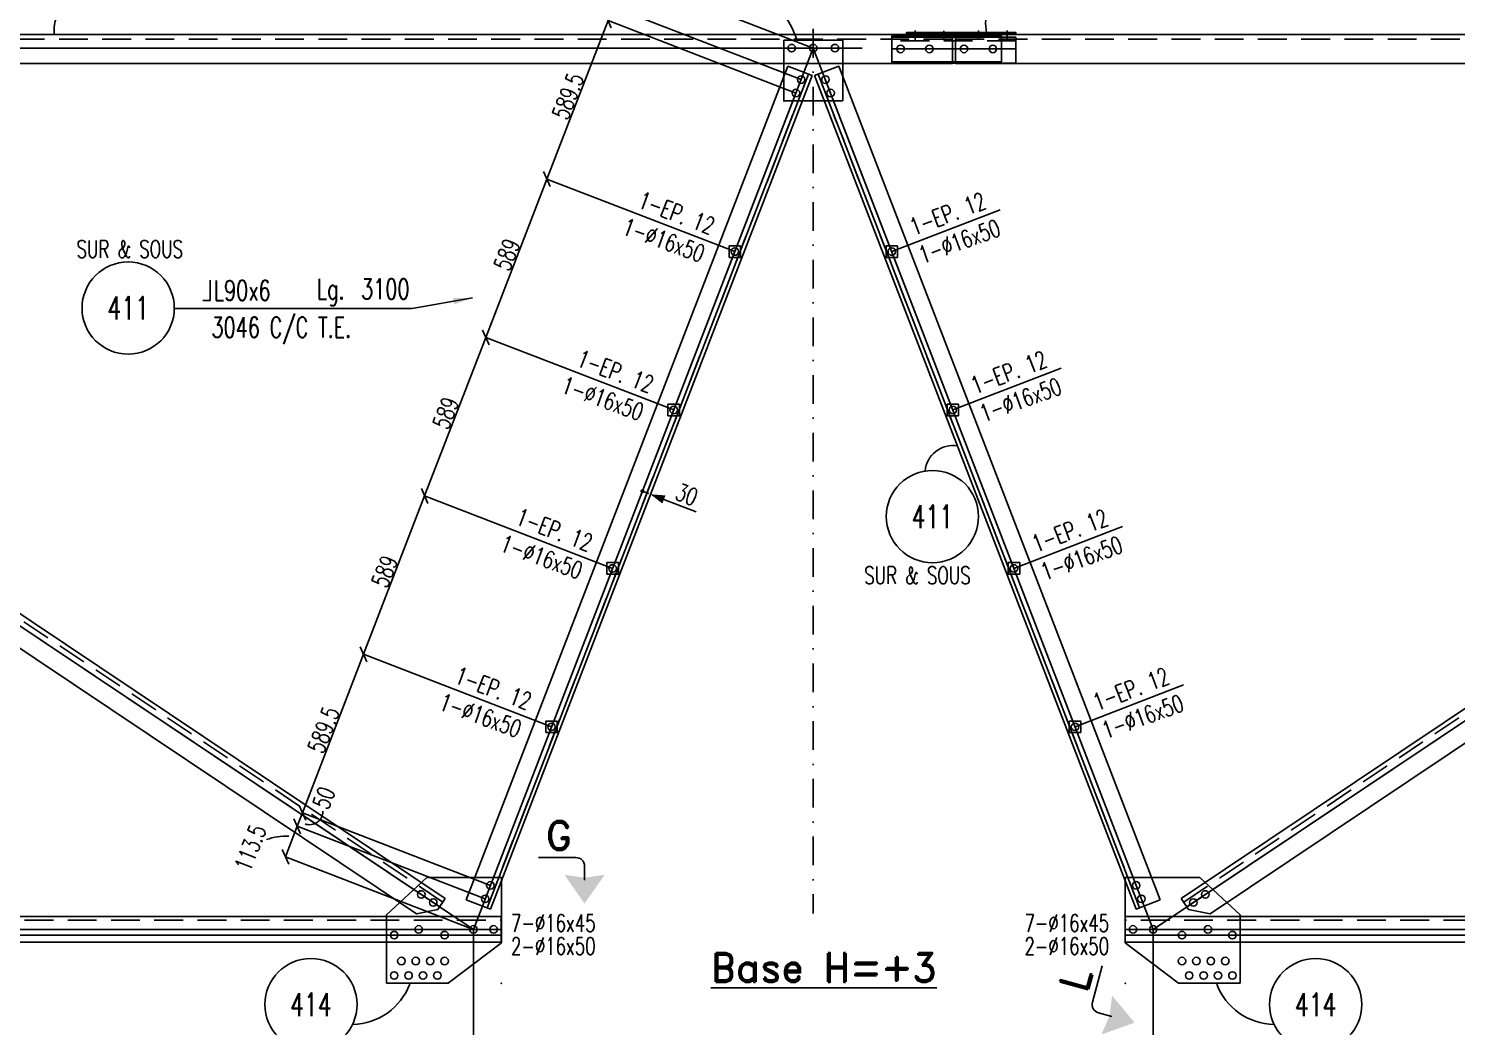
# Model space of a CAD drawing. Extents: x 533388 to 549608, y -33951 to -22449.
# Drawn here: x 537888 to 542842, y -30111 to -26649 of the extents above; entities that cross this region are included whole.
import ezdxf
from ezdxf.enums import TextEntityAlignment as Align

# ---------------------------------------------------------------- set-up
doc = ezdxf.new("R2010")
doc.units = 0
doc.header["$LTSCALE"] = 200
doc.header["$MEASUREMENT"] = 0
doc.linetypes.add('DASHDOT', pattern=[1, 0.5, -0.25, 0, -0.25])
doc.linetypes.add('DASHED', pattern=[0.75, 0.5, -0.25])
doc.layers.get('0').update_dxf_attribs({"linetype": 'CONTINUOUS'})
for name, color, linetype in [('ASSI', 6, 'CONTINUOUS'), ('BOLLINI_1', 7, 'CONTINUOUS'), ('FORI', 2, 'CONTINUOUS'), ('LINEA_ANG', 2, 'CONTINUOUS'), ('LINEE_PIASTRA', 2, 'CONTINUOUS'), ('LINEE_PIASTRE', 2, 'CONTINUOUS'), ('LM', 7, 'CONTINUOUS'), ('LS', 7, 'CONTINUOUS'), ('LSP', 3, 'CONTINUOUS'), ('MZ', 6, 'DASHDOT'), ('PIASTRE', 5, 'CONTINUOUS'), ('QT_MAL', 7, 'CONTINUOUS'), ('QT_MPR', 7, 'CONTINUOUS'), ('TESTI_A_P', 7, 'CONTINUOUS'), ('TRAT-Y', 7, 'DASHED')]:
    doc.layers.add(name, color=color, linetype=linetype)
doc.styles.add('QUOTE', font='ROMANS8.SHX', dxfattribs={"width": 0.7})
doc.styles.add('RD', font='ROMAND8.SHX', dxfattribs={"width": 0.7})
doc.styles.add('RQL', font='ROMANS8.SHX', dxfattribs={"width": 0.7})
doc.styles.add('RS', font='ROMANS8.shx', dxfattribs={"width": 0.7})
doc.styles.get("Standard").update_dxf_attribs({"font": 'ROMANS8.SHX', "width": 0.7})
doc.dimstyles.new('FRECCE1', dxfattribs={"dimtxt": 60, "dimasz": 6.66, "dimexe": 0, "dimexo": 0, "dimgap": 1, "dimtad": 1, "dimzin": 0, "dimdsep": 46, "dimtxsty": 'RS', "dimblk1": 'QUOTP', "dimblk2": 'QUOTF', "dimsah": 1, "dimcen": 0, "dimclrd": 2, "dimclre": 2, "dimclrt": 7, "dimadec": 0, "dimazin": 0, "dimtfac": 1, "dimtix": 1, "dimtmove": 2, "dimatfit": 3, "dimldrblk": 'QUOTP', "dimfxl": 1, "dimtolj": 1, "dimtzin": 0, "dimarcsym": 0})
doc.dimstyles.new('TRATTO', dxfattribs={"dimscale": 0, "dimtxt": 60, "dimasz": 40, "dimexe": 0, "dimexo": 0, "dimgap": 5, "dimtad": 1, "dimrnd": 0.5, "dimdsep": 46, "dimtxsty": 'RS', "dimblk1": 'OBLIQUE', "dimblk2": 'OBLIQUE', "dimsah": 1, "dimcen": 0.09, "dimclrd": 2, "dimclre": 2, "dimclrt": 7, "dimadec": 0, "dimazin": 0, "dimtfac": 1, "dimtix": 1, "dimtmove": 2, "dimatfit": 3, "dimfxl": 1, "dimtolj": 1, "dimtzin": 0, "dimarcsym": 0})

# ---------------------------------------------------------------- blocks, each defined once
blk = doc.blocks.new('MRKR_98')
blk.add_point((0, 0))
at = {"color": 7, "style": 'QUOTE', "width": 0.5, "flags": 1}
for tag, p in [('AUX2', (3.71, 4.93)), ('NFORI', (3.72, 5.3)), ('TI', (3.73, 6.83)), ('DI_S', (3.73, 6.42)), ('D_S', (3.73, 6.02)), ('E_S', (3.73, 5.68)), ('AUX1', (3.73, 4.19)), ('FAM', (3.73, 4.55)), ('COMMESSA', (3.73, 3.85)), ('MD', (3.73, 3.51)), ('MP', (3.73, 3.16)), ('LARGHEZZA', (3.73, 2.82)), ('SPESSORE', (3.73, 2.48)), ('NP', (3.73, 2.14)), ('SV', (3.73, 1.79)), ('PESO', (3.73, 1.45)), ('QUA', (3.73, 1.11)), ('LUN', (3.73, 0.76)), ('PROF', (3.73, 0.42)), ('POS', (3.73, 0.08))]:
    blk.add_attdef(tag, p, '', height=0.2, dxfattribs=at)
at = {"color": 7, "flags": 1}
for tag, p in [('LAV1', (5.26, 6.88)), ('LAV2', (5.26, 6.55)), ('LAV3', (5.26, 6.21)), ('LAV4', (5.26, 5.88)), ('LAV5', (5.26, 5.55)), ('LAV6', (5.26, 5.21)), ('LAV7', (5.26, 4.88)), ('LAV8', (5.26, 4.55)), ('LAV9', (5.26, 4.21)), ('LAV10', (5.26, 3.88))]:
    blk.add_attdef(tag, p, '', height=0.2, dxfattribs=at)
blk = doc.blocks.new('ASSE98')
blk.add_line((0, 0), (1, 0))
at = {"color": 7, "style": 'QUOTE', "width": 0.5, "flags": 1}
for tag, p in [('TI', (1.38308, 6.82731)), ('DI_S', (1.38308, 6.42178)), ('D_S', (1.38308, 6.02092)), ('E_S', (1.38308, 5.68065)), ('NFORI', (1.36454, 5.29792)), ('ALAR', (1.36349, 4.93246)), ('FAM', (1.3775, 4.54645)), ('ALA', (1.38308, 4.19257)), ('DISP2', (1.38308, 3.84971)), ('DISP1', (1.38308, 3.50686)), ('PINZAF', (1.38308, 3.164)), ('PINZAI', (1.38308, 2.82114)), ('TRP', (1.38308, 2.47829)), ('NP', (1.38308, 2.13543)), ('SV', (1.38308, 1.79257)), ('PESO', (1.38308, 1.44971)), ('QUA', (1.38308, 1.10686)), ('LUN', (1.38308, 0.764)), ('PROF', (1.38308, 0.42114)), ('POS', (1.38308, 0.07829))]:
    blk.add_attdef(tag, p, '', height=0.2, dxfattribs=at)
at = {"color": 7, "flags": 1}
for tag, p in [('LAV1', (3.07431, 6.82847)), ('LAV2', (3.07431, 6.49513)), ('LAV3', (3.07431, 6.1618)), ('LAV4', (3.07431, 5.82847)), ('LAV5', (3.07431, 5.49513)), ('LAV6', (3.07431, 5.1618)), ('LAV7', (3.07431, 4.82847)), ('LAV8', (3.07431, 4.49513)), ('LAV9', (3.07431, 4.1618)), ('LAV10', (3.07431, 3.82847))]:
    blk.add_attdef(tag, p, '', height=0.2, dxfattribs=at)
blk = doc.blocks.new('16')
blk.add_circle((0, 0), 1)
blk = doc.blocks.new('_OBLIQUE')
at = {"color": 0, "linetype": 'ByBlock'}
blk.add_line((-0.5, -0.5), (0.5, 0.5), dxfattribs=at)
blk = doc.blocks.new('*D21')
at = {"layer": 'LS', "color": 2, "lineweight": -2, "transparency": 16777216}
for p, q in [((541790, -29773.9), (541790, -30261.3)), ((546931.5, -29773.9), (546931.5, -30261.3)), ((541790, -30261.3), (546931.5, -30261.3))]:
    blk.add_line(p, q, dxfattribs=at)
at = {"layer": 'LS', "color": 2, "lineweight": -2, "transparency": 16777216, "xscale": 40, "yscale": 40, "zscale": 40, "rotation": 180}
blk.add_blockref('_OBLIQUE', (541790, -30261.3), dxfattribs=at)
at = {"layer": 'LS', "color": 2, "lineweight": -2, "transparency": 16777216, "xscale": 40, "yscale": 40, "zscale": 40}
blk.add_blockref('_OBLIQUE', (546931.5, -30261.3), dxfattribs=at)
at = {"layer": 'LS', "color": 7, "transparency": 16777216, "insert": (544360.8, -30226.3), "char_height": 60, "attachment_point": 5, "style": 'RS'}
blk.add_mtext('\\A1;5141.5', dxfattribs=at)
blk = doc.blocks.new('IQ')
for p, q in [((0.5, 0.5), (-0.5, 0.5)), ((-0.5, 0.5), (-0.5, -0.5)), ((0.5, -0.5), (0.5, 0.5)), ((-0.5, -0.5), (0.5, -0.5))]:
    blk.add_line(p, q)
at = {"flags": 1}
for tag, p in [('SPESSORE', (0, -0.01)), ('NUMERO', (0, -0.34))]:
    blk.add_attdef(tag, p, '', height=0.2, dxfattribs=at)
blk = doc.blocks.new('*D33')
at = {"layer": 'LS', "color": 2, "lineweight": -2, "transparency": 16777216}
for p, q in [((539431.5, -29773.9), (539431.5, -30261.3)), ((541790, -29773.9), (541790, -30261.3)), ((541790, -30261.3), (539431.5, -30261.3))]:
    blk.add_line(p, q, dxfattribs=at)
at = {"layer": 'LS', "color": 2, "lineweight": -2, "transparency": 16777216, "xscale": 40, "yscale": 40, "zscale": 40, "rotation": 180}
blk.add_blockref('_OBLIQUE', (539431.5, -30261.3), dxfattribs=at)
at = {"layer": 'LS', "color": 2, "lineweight": -2, "transparency": 16777216, "xscale": 40, "yscale": 40, "zscale": 40}
blk.add_blockref('_OBLIQUE', (541790, -30261.3), dxfattribs=at)
at = {"layer": 'LS', "color": 7, "transparency": 16777216, "insert": (540610.8, -30226.3), "char_height": 60, "attachment_point": 5, "style": 'RS'}
blk.add_mtext('\\A1;2358', dxfattribs=at)
blk = doc.blocks.new('*D37')
at = {"layer": 'LS', "color": 2, "lineweight": -2, "transparency": 16777216}
for p, q in [((534290, -29773.9), (534290, -30261.3)), ((539431.5, -29773.9), (539431.5, -30261.3)), ((539431.5, -30261.3), (534290, -30261.3))]:
    blk.add_line(p, q, dxfattribs=at)
at = {"layer": 'LS', "color": 2, "lineweight": -2, "transparency": 16777216, "xscale": 40, "yscale": 40, "zscale": 40, "rotation": 180}
blk.add_blockref('_OBLIQUE', (534290, -30261.3), dxfattribs=at)
at = {"layer": 'LS', "color": 2, "lineweight": -2, "transparency": 16777216, "xscale": 40, "yscale": 40, "zscale": 40}
blk.add_blockref('_OBLIQUE', (539431.5, -30261.3), dxfattribs=at)
at = {"layer": 'LS', "color": 7, "transparency": 16777216, "insert": (536860.8, -30226.3), "char_height": 60, "attachment_point": 5, "style": 'RS'}
blk.add_mtext('\\A1;5141.5', dxfattribs=at)
blk = doc.blocks.new('*D141')
at = {"layer": 'QT_MPR', "color": 2, "lineweight": -2, "transparency": 16777216}
for p, q in [((539958.6, -26465), (539916.4, -26574.3)), ((540610.8, -26716.5), (539958.6, -26465)), ((540568.6, -26825.8), (539916.4, -26574.3))]:
    blk.add_line(p, q, dxfattribs=at)
at = {"layer": 'QT_MPR', "color": 2, "lineweight": -2, "transparency": 16777216, "xscale": 40, "yscale": 40, "zscale": 40}
for p, rotation in [((539958.6, -26465), 68.9084727571345), ((539916.4, -26574.3), 248.9084727571345)]:
    blk.add_blockref('_OBLIQUE', p, dxfattribs=dict(at, rotation=rotation))
at = {"layer": 'QT_MPR', "color": 7, "transparency": 16777216, "insert": (539904.9, -26507), "char_height": 60, "attachment_point": 5, "rotation": 68.9085, "style": 'RS'}
blk.add_mtext('\\A1;117', dxfattribs=at)
blk = doc.blocks.new('*D142')
at = {"layer": 'QT_MPR', "color": 2, "lineweight": -2, "transparency": 16777216}
for p, q in [((539916.4, -26574.3), (539898.5, -26620.9)), ((540568.6, -26825.8), (539916.4, -26574.3)), ((540550.6, -26872.4), (539898.5, -26620.9))]:
    blk.add_line(p, q, dxfattribs=at)
at = {"layer": 'QT_MPR', "color": 2, "lineweight": -2, "transparency": 16777216, "xscale": 40, "yscale": 40, "zscale": 40}
for p, rotation in [((539916.4, -26574.3), 68.9084727571345), ((539898.5, -26620.9), 248.9084727571345)]:
    blk.add_blockref('_OBLIQUE', p, dxfattribs=dict(at, rotation=rotation))
at = {"layer": 'QT_MPR', "color": 7, "transparency": 16777216, "insert": (539790.8, -26552.6), "char_height": 60, "attachment_point": 5, "rotation": 68.9085, "style": 'RS'}
blk.add_mtext('\\A1;50', dxfattribs=at)
blk = doc.blocks.new('*D143')
at = {"layer": 'QT_MPR', "color": 2, "lineweight": -2, "transparency": 16777216}
for p, q in [((539898.5, -26620.9), (539686.3, -27170.9)), ((540550.6, -26872.4), (539898.5, -26620.9)), ((540338.5, -27422.4), (539686.3, -27170.9))]:
    blk.add_line(p, q, dxfattribs=at)
at = {"layer": 'QT_MPR', "color": 2, "lineweight": -2, "transparency": 16777216, "xscale": 40, "yscale": 40, "zscale": 40}
for p, rotation in [((539898.5, -26620.9), 68.9084727571345), ((539686.3, -27170.9), 248.9084727571345)]:
    blk.add_blockref('_OBLIQUE', p, dxfattribs=dict(at, rotation=rotation))
at = {"layer": 'QT_MPR', "color": 7, "transparency": 16777216, "insert": (539759.7, -26883.3), "char_height": 60, "attachment_point": 5, "rotation": 68.9085, "style": 'RS'}
blk.add_mtext('\\A1;589.5', dxfattribs=at)
blk = doc.blocks.new('*D144')
at = {"layer": 'QT_MPR', "color": 2, "lineweight": -2, "transparency": 16777216}
for p, q in [((539686.3, -27170.9), (539474.4, -27720.4)), ((540338.5, -27422.4), (539686.3, -27170.9)), ((540126.5, -27972), (539474.4, -27720.4))]:
    blk.add_line(p, q, dxfattribs=at)
at = {"layer": 'QT_MPR', "color": 2, "lineweight": -2, "transparency": 16777216, "xscale": 40, "yscale": 40, "zscale": 40}
for p, rotation in [((539686.3, -27170.9), 68.9084727571345), ((539474.4, -27720.4), 248.9084727571345)]:
    blk.add_blockref('_OBLIQUE', p, dxfattribs=dict(at, rotation=rotation))
at = {"layer": 'QT_MPR', "color": 7, "transparency": 16777216, "insert": (539547.7, -27433.1), "char_height": 60, "attachment_point": 5, "rotation": 68.9085, "style": 'RS'}
blk.add_mtext('\\A1;589', dxfattribs=at)
blk = doc.blocks.new('*D145')
at = {"layer": 'QT_MPR', "color": 2, "lineweight": -2, "transparency": 16777216}
for p, q in [((539474.4, -27720.4), (539262.3, -28270.2)), ((540126.5, -27972), (539474.4, -27720.4)), ((539914.5, -28521.7), (539262.3, -28270.2))]:
    blk.add_line(p, q, dxfattribs=at)
at = {"layer": 'QT_MPR', "color": 2, "lineweight": -2, "transparency": 16777216, "xscale": 40, "yscale": 40, "zscale": 40}
for p, rotation in [((539474.4, -27720.4), 68.9084727571345), ((539262.3, -28270.2), 248.9084727571345)]:
    blk.add_blockref('_OBLIQUE', p, dxfattribs=dict(at, rotation=rotation))
at = {"layer": 'QT_MPR', "color": 7, "transparency": 16777216, "insert": (539335.7, -27982.7), "char_height": 60, "attachment_point": 5, "rotation": 68.9085, "style": 'RS'}
blk.add_mtext('\\A1;589', dxfattribs=at)
blk = doc.blocks.new('*D146')
at = {"layer": 'QT_MPR', "color": 2, "lineweight": -2, "transparency": 16777216}
for p, q in [((539262.3, -28270.2), (539050.4, -28819.7)), ((539914.5, -28521.7), (539262.3, -28270.2)), ((539702.5, -29071.3), (539050.4, -28819.7))]:
    blk.add_line(p, q, dxfattribs=at)
at = {"layer": 'QT_MPR', "color": 2, "lineweight": -2, "transparency": 16777216, "xscale": 40, "yscale": 40, "zscale": 40}
for p, rotation in [((539262.3, -28270.2), 68.9084727571345), ((539050.4, -28819.7), 248.9084727571345)]:
    blk.add_blockref('_OBLIQUE', p, dxfattribs=dict(at, rotation=rotation))
at = {"layer": 'QT_MPR', "color": 7, "transparency": 16777216, "insert": (539123.7, -28532.4), "char_height": 60, "attachment_point": 5, "rotation": 68.9085, "style": 'RS'}
blk.add_mtext('\\A1;589', dxfattribs=at)
blk = doc.blocks.new('*D147')
at = {"layer": 'QT_MPR', "color": 2, "lineweight": -2, "transparency": 16777216}
for p, q in [((539050.4, -28819.7), (538838.2, -29369.7)), ((539702.5, -29071.3), (539050.4, -28819.7)), ((539490.4, -29621.3), (538838.2, -29369.7))]:
    blk.add_line(p, q, dxfattribs=at)
at = {"layer": 'QT_MPR', "color": 2, "lineweight": -2, "transparency": 16777216, "xscale": 40, "yscale": 40, "zscale": 40}
for p, rotation in [((539050.4, -28819.7), 68.9084727571345), ((538838.2, -29369.7), 248.9084727571345)]:
    blk.add_blockref('_OBLIQUE', p, dxfattribs=dict(at, rotation=rotation))
at = {"layer": 'QT_MPR', "color": 7, "transparency": 16777216, "insert": (538911.6, -29082.1), "char_height": 60, "attachment_point": 5, "rotation": 68.9085, "style": 'RS'}
blk.add_mtext('\\A1;589.5', dxfattribs=at)
blk = doc.blocks.new('*D148')
at = {"layer": 'QT_MPR', "color": 2, "lineweight": -2, "transparency": 16777216}
for p, q in [((538838.2, -29369.7), (538820.2, -29416.4)), ((539490.4, -29621.3), (538838.2, -29369.7)), ((539472.4, -29667.9), (538820.2, -29416.4))]:
    blk.add_line(p, q, dxfattribs=at)
at = {"layer": 'QT_MPR', "color": 2, "lineweight": -2, "transparency": 16777216, "xscale": 40, "yscale": 40, "zscale": 40}
for p, rotation in [((538838.2, -29369.7), 68.9084727571345), ((538820.2, -29416.4), 248.9084727571345)]:
    blk.add_blockref('_OBLIQUE', p, dxfattribs=dict(at, rotation=rotation))
at = {"layer": 'QT_MPR', "color": 7, "transparency": 16777216, "insert": (538912.7, -29317.9), "char_height": 60, "attachment_point": 5, "rotation": 68.9085, "style": 'RS'}
blk.add_mtext('\\A1;50', dxfattribs=at)
blk = doc.blocks.new('*D149')
at = {"layer": 'QT_MPR', "color": 2, "lineweight": -2, "transparency": 16777216}
for p, q in [((538820.2, -29416.4), (538779.4, -29522.4)), ((539472.4, -29667.9), (538820.2, -29416.4)), ((539431.5, -29773.9), (538779.4, -29522.4))]:
    blk.add_line(p, q, dxfattribs=at)
at = {"layer": 'QT_MPR', "color": 2, "lineweight": -2, "transparency": 16777216, "xscale": 40, "yscale": 40, "zscale": 40}
for p, rotation in [((538820.2, -29416.4), 68.9084727571345), ((538779.4, -29522.4), 248.9084727571345)]:
    blk.add_blockref('_OBLIQUE', p, dxfattribs=dict(at, rotation=rotation))
at = {"layer": 'QT_MPR', "color": 7, "transparency": 16777216, "insert": (538657.7, -29491.4), "char_height": 60, "attachment_point": 5, "rotation": 68.9085, "style": 'RS'}
blk.add_mtext('\\A1;113.5', dxfattribs=at)
blk = doc.blocks.new('QUOTP')
at = {"layer": 'ASSI', "color": 2, "const_width": 1.07}
blk.add_lwpolyline([(-0.53, 0, 1), (0.53, 0, 1)], format="xyb", close=True, dxfattribs=at)
blk = doc.blocks.new('QUOTF')
at = {"layer": 'LS', "color": 2}
blk.add_line((7.5, 0), (25.5, 0), dxfattribs=at)
blk.add_solid([(7.5, 2.25), (0, 0), (7.5, -2.25)], dxfattribs=at)
blk = doc.blocks.new('*D150')
at = {"layer": 'QT_MAL', "color": 2, "lineweight": -2, "transparency": 16777216}
for p, q in [((540017.9, -28253.7), (540017.9, -28253.7)), ((540024.1, -28256.1), (540039.6, -28262.1)), ((540045.8, -28264.5), (540045.8, -28264.5))]:
    blk.add_line(p, q, dxfattribs=at)
at = {"layer": 'QT_MAL', "color": 2, "lineweight": -2, "transparency": 16777216, "xscale": 6.66, "yscale": 6.66, "zscale": 6.66}
for name, p, rotation in [('QUOTP', (540017.9, -28253.7), 158.9084727571345), ('QUOTF', (540045.8, -28264.5), 338.9084727571346)]:
    blk.add_blockref(name, p, dxfattribs=dict(at, rotation=rotation))
at = {"layer": 'QT_MAL', "color": 7, "transparency": 16777216, "insert": (540171.7, -28265.4), "char_height": 60, "attachment_point": 5, "rotation": 338.9085, "style": 'RS'}
blk.add_mtext('\\A1;30', dxfattribs=at)
blk = doc.blocks.new('xxx')
blk.add_circle((0, 0), 8)
at = {"color": 3, "style": 'RQL', "width": 0.7}
blk.add_attdef('POS', text='', height=4, dxfattribs=at).set_placement((0, 0), align=Align.MIDDLE)
at = {"color": 3, "style": 'RQL', "width": 0.7, "flags": 1}
blk.add_attdef('POS1', (-0.39, -5.42), '', height=2, dxfattribs=at)
at = {"style": 'RQL', "width": 0.7, "flags": 1}
blk.add_attdef('TIPO', (-0.39, -8.66), '', height=2, dxfattribs=at)
blk = doc.blocks.new('imbbull')
at = {"style": 'RS', "width": 0.7, "flags": 1}
for tag, p in [('NN', (-11.1, 0)), ('DIAMETRO', (0, -4.86)), ('SERRAGGIO', (0, -9.71)), ('LUNGHEZZA', (0, -14.57)), ('NB', (0, -19.43)), ('TIPO', (0, -24.38)), ('EL', (-0.14, -29.26))]:
    blk.add_attdef(tag, p, '', height=3, dxfattribs=at)
at = {"style": 'RS', "width": 0.7}
blk.add_attdef('BULLONE', (0, 0), '', height=3, dxfattribs=at)
blk = doc.blocks.new('bull')
at = {"style": 'RS', "width": 0.7, "flags": 1}
for tag, p in [('NN', (-12.25, 0)), ('DIAMETRO', (0, -4.86)), ('SERRAGGIO', (0, -9.71)), ('LUNGHEZZA', (0, -14.57)), ('NB', (0, -19.43)), ('TIPO', (0, -24.12)), ('EL', (-0.14, -29))]:
    blk.add_attdef(tag, p, '', height=3, dxfattribs=at)
at = {"style": 'RS', "width": 0.7}
blk.add_attdef('BULLONE', (0, 0), '', height=3, dxfattribs=at)

msp = doc.modelspace()

# ---------------------------------------------------------------- linework, layer by layer
at = {"layer": 'LINEA_ANG'}
for p, q in [((541093.641, -26669.519), (534863.641, -26669.519)), ((534888.044, -26692.415), (539333.982, -29666.544)), ((541313.645, -26678.519), (540883.645, -26678.519)), ((540883.645, -26678.519), (540883.645, -26768.519)), ((541093.641, -26769.519), (541093.641, -26669.519)), ((541103.65, -26769.519), (541103.65, -26669.519)), ((541103.65, -26669.519), (546357.65, -26669.519)), ((541313.645, -26768.519), (541313.645, -26678.519)), ((546333.475, -26692.415), (541887.537, -29666.544)), ((539233.497, -29719.636), (534832.443, -26775.532)), ((534863.641, -26769.519), (541093.641, -26769.519)), ((539406.787, -29671.329), (540522.349, -26779.008)), ((539406.787, -29671.329), (540522.349, -26779.008)), ((540522.349, -26779.008), (540606.32, -26811.395)), ((540522.349, -26779.008), (540606.32, -26811.395)), ((540699.17, -26779.008), (540615.199, -26811.395)), ((540699.17, -26779.008), (540615.199, -26811.395)), ((541814.732, -29671.329), (540699.17, -26779.008)), ((541814.732, -29671.329), (540699.17, -26779.008)), ((540883.645, -26768.519), (541313.645, -26768.519)), ((546357.65, -26769.519), (541103.65, -26769.519)), ((541988.022, -29719.636), (546389.076, -26775.532)), ((540606.32, -26811.395), (539490.758, -29703.716)), ((540606.32, -26811.395), (539490.758, -29703.716)), ((540615.199, -26811.395), (541730.761, -29703.716)), ((540615.199, -26811.395), (541730.761, -29703.716)), ((539333.982, -29666.544), (539308.405, -29704.778)), ((539490.758, -29703.716), (539406.787, -29671.329)), ((539490.758, -29703.716), (539406.787, -29671.329)), ((541730.761, -29703.716), (541814.732, -29671.329)), ((541730.761, -29703.716), (541814.732, -29671.329)), ((541887.537, -29666.544), (541913.114, -29704.778)), ((539233.497, -29719.636), (539308.405, -29704.778)), ((541988.022, -29719.636), (541913.114, -29704.778)), ((534274.263, -29728.909), (539528.263, -29728.909)), ((539528.263, -29728.909), (539528.263, -29818.909)), ((546947.256, -29728.909), (541693.256, -29728.909)), ((541693.256, -29728.909), (541693.256, -29818.909)), ((539528.263, -29818.909), (534274.263, -29818.909)), ((541693.256, -29818.909), (546947.256, -29818.909))]:
    msp.add_line(p, q, dxfattribs=at)
at = {"layer": 'LINEA_ANG', "color": 2}
for p, q in [((540594.191, -26806.717), (539478.629, -29699.038)), ((540627.328, -26806.717), (541742.89, -29699.038))]:
    msp.add_line(p, q, dxfattribs=at)
at = {"layer": 'LINEE_PIASTRA'}
for p, q in [((539129.53, -29724.09), (539269.53, -29594.09)), ((542091.989, -29724.09), (541951.989, -29594.09)), ((539343.53, -29961.09), (539528.53, -29821.09)), ((541877.989, -29961.09), (541692.989, -29821.09))]:
    msp.add_line(p, q, dxfattribs=at)
at = {"layer": 'LINEE_PIASTRE'}
for p, q in [((540712.76, -26689.48), (540508.76, -26689.48)), ((540508.76, -26689.48), (540508.76, -26899.48)), ((540712.76, -26899.48), (540712.76, -26689.48)), ((541263.645, -26674.519), (540883.645, -26674.519)), ((540883.645, -26674.519), (540883.645, -26764.519)), ((541263.645, -26764.519), (541263.645, -26674.519)), ((540883.645, -26764.519), (541263.645, -26764.519)), ((540508.76, -26899.48), (540712.76, -26899.48)), ((539269.53, -29594.09), (539528.53, -29594.09)), ((539528.53, -29594.09), (539528.53, -29821.09)), ((541951.989, -29594.09), (541692.989, -29594.09)), ((541692.989, -29594.09), (541692.989, -29821.09)), ((539129.53, -29961.09), (539129.53, -29724.09)), ((542091.989, -29961.09), (542091.989, -29724.09)), ((539343.53, -29961.09), (539129.53, -29961.09)), ((541877.989, -29961.09), (542091.989, -29961.09))]:
    msp.add_line(p, q, dxfattribs=at)
at = {"layer": 'LS', "color": 6}
for p, q in [((540963.645, -26687.387), (540963.645, -26655.387)), ((541063.645, -26688.987), (541063.645, -26656.987)), ((541183.645, -26687.387), (541183.645, -26655.387)), ((541283.645, -26687.387), (541283.645, -26655.387)), ((539431.53, -29773.909), (534891.025, -26736.519)), ((534966.162, -26716.519), (540780.88, -26716.519)), ((539431.53, -29773.909), (540610.76, -26716.519)), ((541789.989, -29773.909), (540610.76, -26716.519)), ((541789.989, -29773.909), (546330.494, -26736.519)), ((540883.035, -27422.448), (541259.386, -27277.29)), ((538393.581, -27620.051), (539218.884, -27620.051)), ((541094.992, -27971.989), (541471.343, -27826.831)), ((541307.023, -28521.723), (541683.374, -28376.565)), ((541518.98, -29071.264), (541895.331, -28926.106)), ((534289.991, -29773.909), (539528.263, -29773.909)), ((546931.528, -29773.909), (541693.256, -29773.909)), ((534301.411, -29793.909), (539528.263, -29793.909)), ((546920.108, -29793.909), (541693.256, -29793.909))]:
    msp.add_line(p, q, dxfattribs=at)
at = {"layer": 'LS', "color": 2}
for p, q in [((538517.721, -27521.858), (538517.721, -27592.254)), ((538517.721, -27592.254), (538492.859, -27592.254))]:
    msp.add_line(p, q, dxfattribs=at)
at = {"layer": 'LS'}
msp.add_lwpolyline([(540933.645, -26668.519), (541313.645, -26668.519), (541313.645, -26662.519), (540933.645, -26662.519)], close=True, dxfattribs=at)
at = {"layer": 'LS', "color": 6}
msp.add_lwpolyline([(539428.161, -27583.202), (539218.884, -27620.051)], dxfattribs=at)
for centre, radius, start, end in [((538104.828, -26654.548), 128.188, 106.366168, 186.071056), ((540290.082, -26771.144), 276.408, 17.233601, 56.875292), ((541349.837, -26631.763), 141.122, 125.211386, 197.42501), ((541095.65, -28192.899), 97.576, 81.445018, 174.371704), ((538863.383, -29365.033), 45.851, 249.507306, 1.291344), ((538778.674, -29627.473), 177.046, 86.080248, 111.461058), ((539006.848, -29886.04), 218.314, 271.629742, 339.043342), ((542214.671, -29886.04), 218.314, 200.956658, 268.370258)]:
    msp.add_arc(centre, radius, start, end, dxfattribs=at)
msp.add_solid([(539360.645, -27583.82), (539428.161, -27583.202), (539364.495, -27605.683)], dxfattribs=at)
at = {"layer": 'LSP'}
for p, q in [((539787.115, -29524.674), (539657.115, -29524.674)), ((539817.115, -29602.817), (539817.115, -29554.674)), ((541579.078, -30026.437), (541613.363, -29901.04)), ((541646.542, -30075.984), (541600.104, -30063.287))]:
    msp.add_line(p, q, dxfattribs=at)
for centre, start, end in [((539787.115, -29554.674), 0, 90), ((541608.016, -30034.349), 164.708301, 254.708301)]:
    msp.add_arc(centre, 30, start, end, dxfattribs=at)
for points in [[(539817.115, -29684.674), (539747.115, -29584.674), (539817.115, -29594.674)], [(539817.115, -29684.674), (539887.115, -29584.674), (539817.115, -29594.674)], [(541725.501, -30097.572), (541647.503, -30003.677), (541638.688, -30073.836)], [(541725.501, -30097.572), (541610.581, -30138.721), (541638.688, -30073.836)]]:
    msp.add_solid(points, dxfattribs=at)
at = {"layer": 'MZ'}
msp.add_line((540610.76, -23248.543), (540610.76, -29719.091), dxfattribs=at)
at = {"layer": 'TRAT-Y'}
for p, q in [((541093.641, -26685.519), (534863.641, -26685.519)), ((541313.645, -26691.519), (540883.645, -26691.519)), ((541103.65, -26685.519), (546357.65, -26685.519)), ((534879.704, -26704.883), (539325.641, -29679.011)), ((546341.815, -26704.883), (541895.878, -29679.011)), ((540594.191, -26806.717), (539478.629, -29699.038)), ((540627.328, -26806.717), (541742.89, -29699.038)), ((534274.263, -29741.909), (539528.263, -29741.909)), ((546947.256, -29741.909), (541693.256, -29741.909))]:
    msp.add_line(p, q, dxfattribs=at)

# ---------------------------------------------------------------- block references
at = {"layer": 'ASSI'}
for p, xscale, rotation in [((541093.645, -26669.519), 6230, 180), ((546357.65, -26669.519), 5254, 180), ((539314.521, -29695.635), 5349, 146.2192896064972), ((546352.935, -26721.506), 5349, 213.7807103935028), ((540643.189, -26800.599), 3100, 291.0915272428655), ((539528.263, -29728.909), 5254, 180), ((546947.256, -29728.909), 5254, 180)]:
    msp.add_blockref('ASSE98', p, dxfattribs=dict(at, xscale=xscale, rotation=rotation))
for p, xscale, zscale, rotation in [((541313.645, -26719.519), 429.9999999999998, 429.9999999999998, 180), ((539490.758, -29703.716), 3100, 3100, 68.90847275713459), ((540615.199, -26811.395), 3100, 3100, 291.0915272428654)]:
    msp.add_blockref('ASSE98', p, dxfattribs=dict(at, xscale=xscale, zscale=zscale, rotation=rotation))
ref = msp.add_blockref('ASSE98', (539462.767, -29692.92), dxfattribs=dict(at, xscale=3100, rotation=68.9084727571345))
ref.add_attrib('PROF', 'L90x6', (538530.522, -27592.242), dxfattribs={"layer": '0', "color": 2, "height": 70, "style": 'QUOTE', "width": 0.7})
ref.add_attrib('LUN', '3100', (539041.775, -27587.103), dxfattribs={"layer": '0', "color": 2, "height": 70, "style": 'QUOTE', "width": 0.7})
ref.add_attrib('PESO', '3046 C/C T.E.', (538522.497, -27720.186), dxfattribs={"layer": '0', "color": 2, "height": 70, "style": 'QUOTE', "width": 0.7})
ref.add_attrib('SV', 'Lg.', (538887.642, -27587.103), dxfattribs={"layer": '0', "color": 2, "height": 70, "style": 'QUOTE', "width": 0.7})
at = {"layer": 'BOLLINI_1', "xscale": 20, "yscale": 20, "zscale": 20}
for p, values in [((538233.589, -27618.445), {'POS': '411'}), ((541024.072, -28341.862), {'POS': '411'}), ((538867.769, -30034.996), {'POS': '414'})]:
    msp.add_blockref('xxx', p, dxfattribs=at).add_auto_attribs(values)
at = {"layer": 'BOLLINI_1'}
ref = msp.add_blockref('xxx', (542353.75, -30034.996), dxfattribs=dict(at, xscale=-20, yscale=20, zscale=20))
ref.add_attrib('POS', '414', dxfattribs={"layer": '0', "color": 3, "height": 80, "style": 'RQL', "width": 0.7}).set_placement((542353.75, -30034.996), align=Align.MIDDLE)
at = {"layer": 'FORI', "yscale": 13, "zscale": 13}
for p, xscale in [((540535.76, -26716.519), -13), ((540610.76, -26716.519), 13), ((540685.76, -26716.519), 13), ((540913.645, -26719.519), 13), ((541013.645, -26719.519), -13), ((541133.645, -26719.519), -13), ((541233.645, -26719.519), -13), ((540568.614, -26825.79), -13), ((540652.905, -26825.79), 13), ((540550.621, -26872.441), -13), ((540670.898, -26872.441), 13), ((540338.484, -27422.448), -13), ((540883.035, -27422.448), 13), ((540126.527, -27971.989), -13), ((541094.992, -27971.989), 13), ((539914.496, -28521.723), -13), ((541307.023, -28521.723), 13), ((539702.539, -29071.264), -13), ((541518.98, -29071.264), 13), ((539490.402, -29621.271), -13), ((541731.117, -29621.271), 13), ((539472.409, -29667.922), -13), ((541749.11, -29667.922), 13), ((539241.53, -29773.909), -13), ((539431.53, -29773.909), -13), ((539501.53, -29773.909), -13), ((541719.989, -29773.909), 13), ((541789.989, -29773.909), 13), ((541979.989, -29773.909), 13), ((539156.53, -29793.909), -13), ((539331.53, -29793.909), -13), ((541889.989, -29793.909), 13), ((542064.989, -29793.909), 13), ((539181.53, -29883.909), -13), ((539231.53, -29883.909), -13), ((539281.53, -29883.909), -13), ((539331.53, -29883.909), -13), ((541889.989, -29883.909), 13), ((541939.989, -29883.909), 13), ((541989.989, -29883.909), 13), ((542039.989, -29883.909), 13), ((539156.53, -29933.909), -13), ((539206.53, -29933.909), -13), ((539256.53, -29933.909), -13), ((539306.53, -29933.909), -13), ((541914.989, -29933.909), 13), ((541964.989, -29933.909), 13), ((542014.989, -29933.909), 13), ((542064.989, -29933.909), 13)]:
    msp.add_blockref('16', p, dxfattribs=dict(at, xscale=xscale))
for p, xscale, rotation in [((539250.518, -29652.82), -13, 359.9525454839999), ((539292.077, -29680.621), -13, 359.9525454839999), ((541929.443, -29680.621), 13, 0.04745451600003003), ((541971.001, -29652.82), 13, 0.04745451600003003)]:
    msp.add_blockref('16', p, dxfattribs=dict(at, xscale=xscale, rotation=rotation))
at = {"layer": 'LM', "yscale": 40, "zscale": 40}
for p, xscale in [((540338.484, -27422.448), -40), ((540883.035, -27422.448), 40), ((540126.527, -27971.989), -40), ((541094.992, -27971.989), 40), ((539914.496, -28521.723), -40), ((541307.023, -28521.723), 40), ((539702.539, -29071.264), -40), ((541518.98, -29071.264), 40)]:
    msp.add_blockref('IQ', p, dxfattribs=dict(at, xscale=xscale))
at = {"layer": 'LS', "color": 7, "xscale": 20, "yscale": 20, "zscale": 20}
for name, p, rotation, values in [('imbbull', (539997.952, -27268.179), 339.1973193283279, {'BULLONE': '1-EP. 12'}), ('bull', (539943.963, -27360.81), 340.0023689999734, {'BULLONE': '1-%%c16x50                '}), ('imbbull', (539785.995, -27817.72), 339.1973193283279, {'BULLONE': '1-EP. 12'}), ('bull', (539732.006, -27910.351), 340.0023689999734, {'BULLONE': '1-%%c16x50                '}), ('imbbull', (539573.963, -28367.453), 339.1973193283279, {'BULLONE': '1-EP. 12'}), ('bull', (539519.975, -28460.085), 340.0023689999734, {'BULLONE': '1-%%c16x50                '}), ('imbbull', (539362.007, -28916.994), 339.1973193283279, {'BULLONE': '1-EP. 12'}), ('bull', (539308.018, -29009.626), 340.0023689999734, {'BULLONE': '1-%%c16x50                '})]:
    msp.add_blockref(name, p, dxfattribs=dict(at, rotation=rotation)).add_auto_attribs(values)
at = {"layer": 'LS', "color": 7}
ref = msp.add_blockref('imbbull', (541223.567, -27268.179), dxfattribs=dict(at, xscale=-20, yscale=20, zscale=20, rotation=20.80268067167214))
ref.add_attrib('BULLONE', '1-EP. 12', (540959.951, -27368.331), dxfattribs={"layer": '0', "height": 60, "rotation": 20.802681, "style": 'RS', "width": 0.7})
ref = msp.add_blockref('bull', (541277.556, -27360.81), dxfattribs=dict(at, xscale=-20, yscale=20, zscale=20, rotation=19.99763100002662))
ref.add_attrib('BULLONE', '1-%%c16x50                ', (540990.006, -27465.456), dxfattribs={"layer": '0', "height": 60, "rotation": 19.997631, "style": 'RS', "width": 0.7})
ref = msp.add_blockref('imbbull', (541435.524, -27817.72), dxfattribs=dict(at, xscale=-20, yscale=20, zscale=20, rotation=20.80268067167214))
ref.add_attrib('BULLONE', '1-EP. 12', (541171.908, -27917.872), dxfattribs={"layer": '0', "height": 60, "rotation": 20.802681, "style": 'RS', "width": 0.7})
ref = msp.add_blockref('bull', (541489.513, -27910.351), dxfattribs=dict(at, xscale=-20, yscale=20, zscale=20, rotation=19.99763100002662))
ref.add_attrib('BULLONE', '1-%%c16x50                ', (541201.963, -28014.997), dxfattribs={"layer": '0', "height": 60, "rotation": 19.997631, "style": 'RS', "width": 0.7})
ref = msp.add_blockref('imbbull', (541647.556, -28367.453), dxfattribs=dict(at, xscale=-20, yscale=20, zscale=20, rotation=20.80268067167214))
ref.add_attrib('BULLONE', '1-EP. 12', (541383.939, -28467.606), dxfattribs={"layer": '0', "height": 60, "rotation": 20.802681, "style": 'RS', "width": 0.7})
ref = msp.add_blockref('bull', (541701.544, -28460.085), dxfattribs=dict(at, xscale=-20, yscale=20, zscale=20, rotation=19.99763100002662))
ref.add_attrib('BULLONE', '1-%%c16x50                ', (541413.994, -28564.731), dxfattribs={"layer": '0', "height": 60, "rotation": 19.997631, "style": 'RS', "width": 0.7})
ref = msp.add_blockref('imbbull', (541859.512, -28916.994), dxfattribs=dict(at, xscale=-20, yscale=20, zscale=20, rotation=20.80268067167214))
ref.add_attrib('BULLONE', '1-EP. 12', (541595.896, -29017.147), dxfattribs={"layer": '0', "height": 60, "rotation": 20.802681, "style": 'RS', "width": 0.7})
ref = msp.add_blockref('bull', (541913.501, -29009.626), dxfattribs=dict(at, xscale=-20, yscale=20, zscale=20, rotation=19.99763100002662))
ref.add_attrib('BULLONE', '1-%%c16x50                ', (541625.951, -29114.272), dxfattribs={"layer": '0', "height": 60, "rotation": 19.997631, "style": 'RS', "width": 0.7})
at = {"layer": 'LS', "color": 7, "xscale": 20, "yscale": 20, "zscale": 20}
for p, values in [((539561.996, -29782.096), {'BULLONE': '7-%%c16x45                '}), ((541343.69, -29782.096), {'BULLONE': '7-%%c16x45                '}), ((539561.996, -29862.096), {'BULLONE': '2-%%c16x50                '}), ((541343.69, -29862.096), {'BULLONE': '2-%%c16x50                '})]:
    msp.add_blockref('bull', p, dxfattribs=at).add_auto_attribs(values)
at = {"layer": 'PIASTRE', "xscale": 20, "yscale": 20, "zscale": 20}
for p in [(540883.645, -26764.519), (540508.76, -26899.48), (539528.53, -29961.09), (541692.989, -29961.09)]:
    msp.add_blockref('MRKR_98', p, dxfattribs=at)

# ---------------------------------------------------------------- texts
at = {"layer": 'LS', "color": 3, "style": 'RD'}
for s, p in [('G', (539727.84, -29448.393)), ('%%UBase H=+3', (540647.754, -29906.251))]:
    msp.add_text(s, height=100, dxfattribs=at).set_placement(p, align=Align.MIDDLE)
msp.add_text('L', height=100, rotation=74.708301, dxfattribs=at).set_placement((541521.131, -29949.143), align=Align.MIDDLE)
at = {"layer": 'TESTI_A_P', "style": 'RS', "width": 0.7}
for p in [(538054.641, -27443.83), (540787.567, -28575.454)]:
    msp.add_text('SUR & SOUS', height=60, dxfattribs=at).set_placement(p)

# ---------------------------------------------------------------- dimensions: what is measured, and where the dimension line sits
at = {"layer": 'LS'}
dim = msp.add_linear_dim(base=(534289.991, -30261.345), p1=(539431.53, -29773.909), p2=(534289.991, -29773.909), angle=180, dimstyle='TRATTO', override={"dimscale": 1}, dxfattribs=at)
dim.commit()
dim.dimension.update_dxf_attribs({"geometry": '*D37', "text_midpoint": (536860.761, -30226.345)})
dim = msp.add_linear_dim(base=(539431.53, -30261.345), p1=(541789.989, -29773.909), p2=(539431.53, -29773.909), text='2358', dimstyle='TRATTO', override={"dimscale": 1}, dxfattribs=at)
dim.commit()
dim.dimension.update_dxf_attribs({"geometry": '*D33', "text_midpoint": (540610.76, -30226.345)})
dim = msp.add_linear_dim(base=(546931.528, -30261.345), p1=(541789.989, -29773.909), p2=(546931.528, -29773.909), dimstyle='TRATTO', override={"dimscale": 1}, dxfattribs=at)
dim.commit()
dim.dimension.update_dxf_attribs({"geometry": '*D21', "text_midpoint": (544360.758, -30226.345)})
at = {"layer": 'QT_MAL'}
dim = msp.add_linear_dim(base=(540045.849, -28264.53), p1=(540017.859, -28253.734), p2=(540045.849, -28264.53), angle=338.908473, text='30', dimstyle='FRECCE1', dxfattribs=at)
dim.commit()
dim.dimension.update_dxf_attribs({"geometry": '*D150', "text_midpoint": (540171.69, -28265.426), "dimtype": 160})
at = {"layer": 'QT_MPR'}
for base, p1, p2, text, picture, middle in [((539916.447, -26574.251), (540610.76, -26716.519), (540568.614, -26825.79), '117', '*D141', (539904.864, -26507.02)), ((539898.454, -26620.901), (540568.614, -26825.79), (540550.621, -26872.441), '50', '*D142', (539790.824, -26552.594)), ((539686.317, -27170.909), (540550.621, -26872.441), (540338.484, -27422.448), '589.5', '*D143', (539759.73, -26883.31)), ((539474.36, -27720.45), (540338.484, -27422.448), (540126.527, -27971.989), '589', '*D144', (539547.683, -27433.084)), ((539262.329, -28270.183), (540126.527, -27971.989), (539914.496, -28521.723), '589', '*D145', (539335.689, -27982.721)), ((539050.372, -28819.724), (539914.496, -28521.723), (539702.539, -29071.264), '589', '*D146', (539123.695, -28532.359)), ((538838.235, -29369.732), (539702.539, -29071.264), (539490.402, -29621.271), '589.5', '*D147', (538911.648, -29082.133)), ((538820.242, -29416.382), (539490.402, -29621.271), (539472.409, -29667.922), '50', '*D148', (538912.67, -29317.868)), ((538779.363, -29522.369), (539472.409, -29667.922), (539431.53, -29773.909), '113.5', '*D149', (538657.705, -29491.355))]:
    dim = msp.add_linear_dim(base=base, p1=p1, p2=p2, angle=68.908473, text=text, dimstyle='TRATTO', override={"dimscale": 1}, dxfattribs=at)
    dim.commit()
    dim.dimension.update_dxf_attribs({"geometry": picture, "text_midpoint": middle, "dimtype": 160})

doc.saveas('drawing.dxf')
